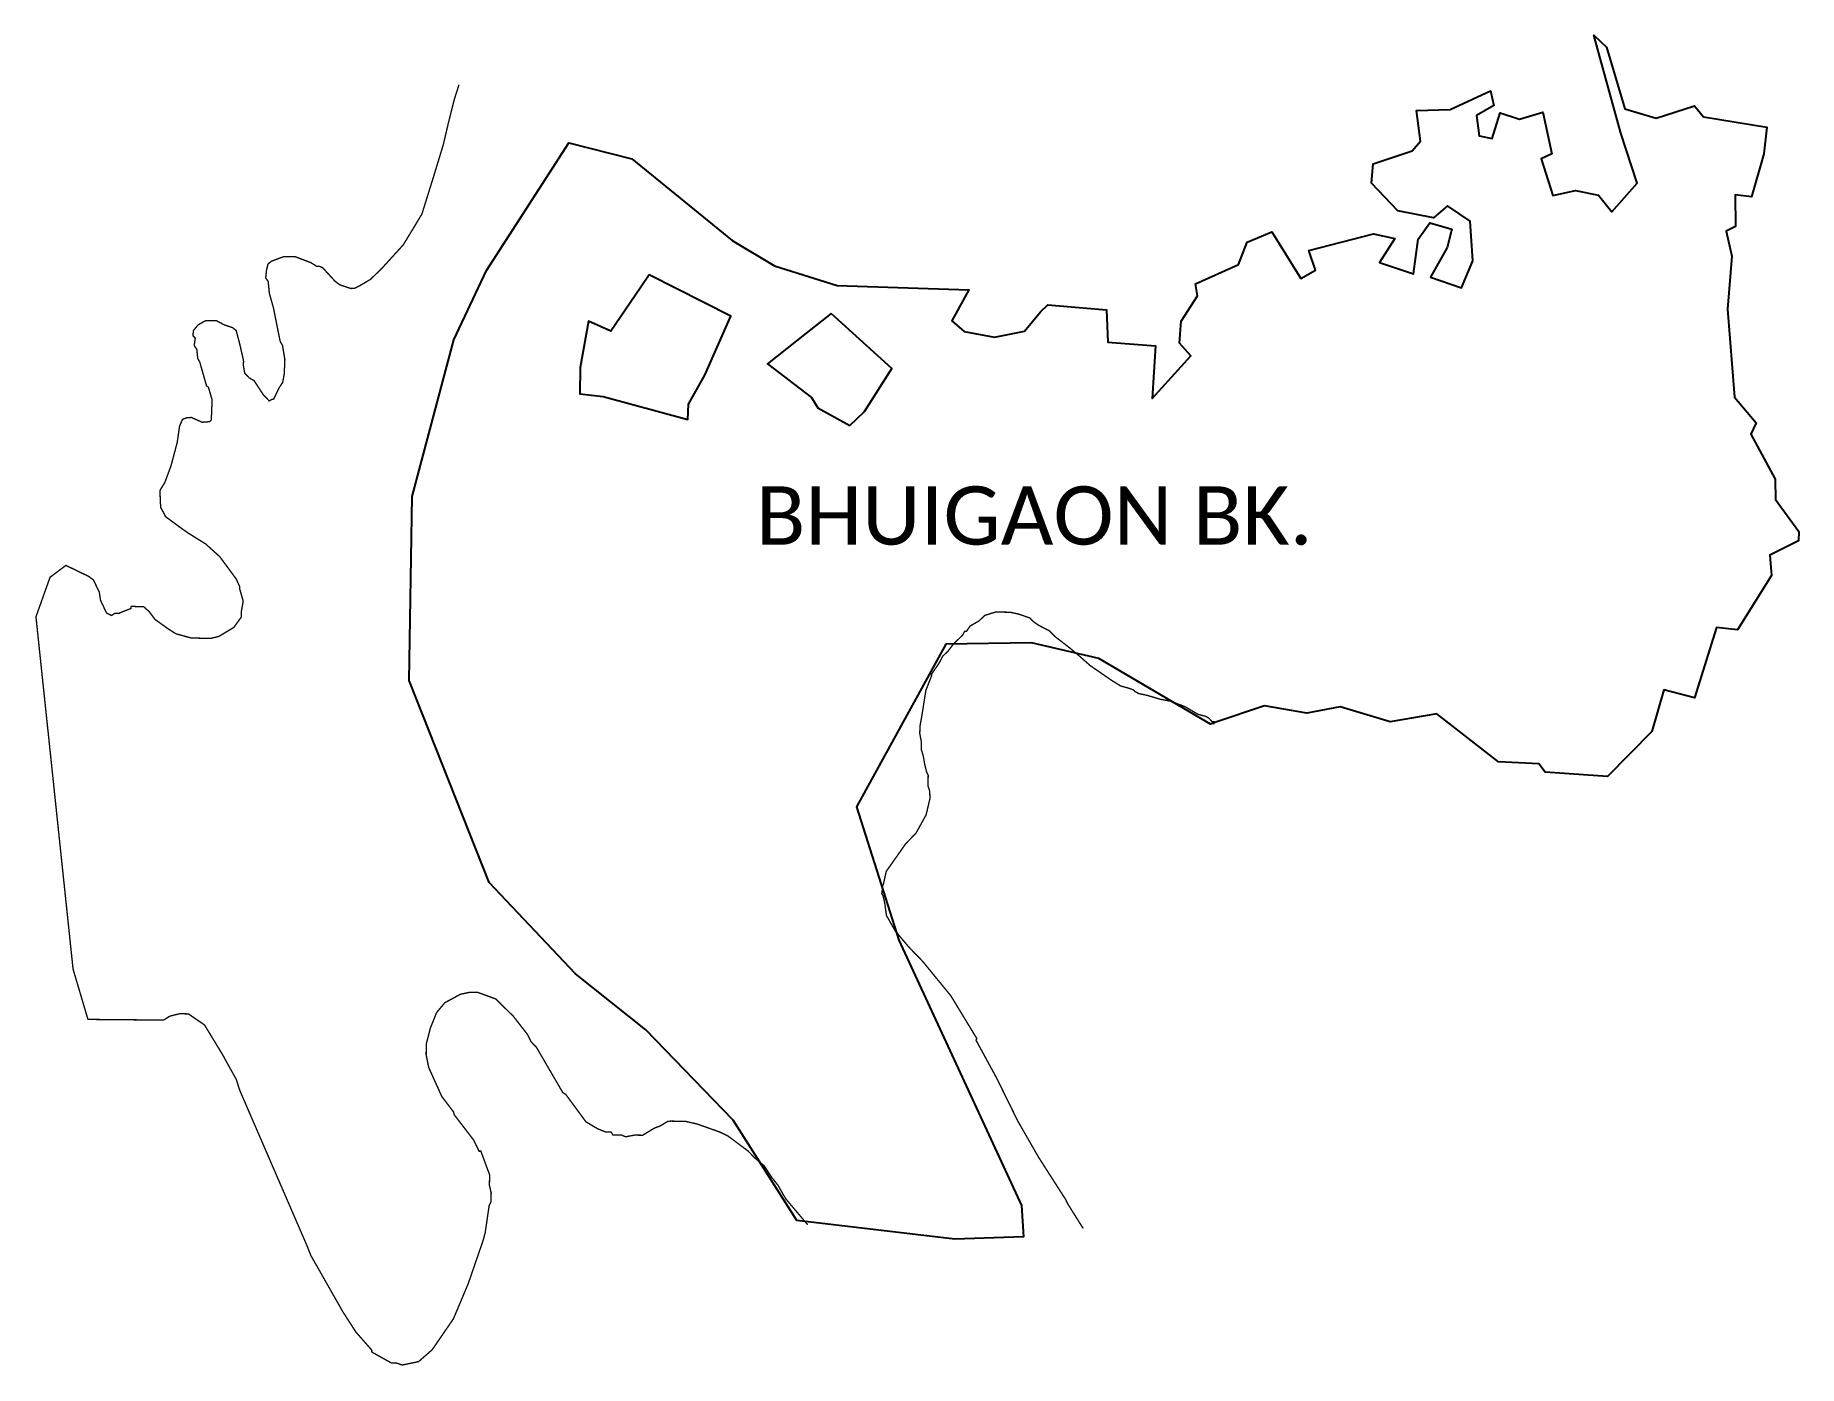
# Model space of a CAD drawing. Header units: metres. Extents: x 263651 to 267538, y 2142587 to 2145519.
import ezdxf

# ---------------------------------------------------------------- set-up
doc = ezdxf.new("R2010")
doc.units = ezdxf.units.M
for name, color, linetype in [('LOW TIDE LINE', 5, 'Continuous'), ('village', 3, 'Continuous'), ('VILLAGE NAME', 250, 'Continuous')]:
    doc.layers.add(name, color=color, linetype=linetype)
doc.styles.get("Standard").update_dxf_attribs({"font": 'simplex.shx'})

msp = doc.modelspace()

# ---------------------------------------------------------------- linework, layer by layer
at = {"layer": 'LOW TIDE LINE', "lineweight": 18, "const_width": 3}
for points in [[(265353.6, 2142897.8), (265348.3, 2142903.8), (265305.4, 2142954.5), (265288.2, 2142984.4), (265273.1, 2143003.8), (265257.5, 2143027.9), (265237.8, 2143044.1), (265222.1, 2143060.2), (265178.7, 2143092.6), (265159.7, 2143102), (265109.5, 2143119.8), (265083.7, 2143125.6), (265051.9, 2143126), (265045.3, 2143125.6), (265027.8, 2143115.1), (265015.8, 2143110.6), (264989.9, 2143095), (264971.9, 2143095.2), (264952, 2143091.5), (264942.7, 2143095.6), (264924.2, 2143095.8), (264920.3, 2143101.8), (264908.3, 2143102), (264890.8, 2143109.1), (264864.9, 2143124.4), (264820.1, 2143185.3), (264814, 2143188.7), (264755.6, 2143289), (264743.8, 2143301.1), (264736, 2143317.1), (264704.7, 2143357.3), (264666.2, 2143395.2), (264625.8, 2143410), (264609.9, 2143410.2), (264588.2, 2143405.6), (264553.9, 2143387), (264535.8, 2143365.4), (264522.3, 2143332), (264513, 2143296), (264512.7, 2143272.2), (264518.3, 2143244.3), (264547.3, 2143180.2), (264572.9, 2143146.6), (264574.6, 2143140.1), (264617.7, 2143083.8), (264629.3, 2143059.8), (264633.3, 2143059.8), (264652.5, 2143007.8), (264652.2, 2142983.9), (264656, 2142968), (264655.7, 2142948.1), (264651.6, 2142940.2), (264642.9, 2142880.6), (264638.8, 2142864.7), (264605.7, 2142768.5), (264572.9, 2142690.5), (264526.3, 2142622.5), (264496.1, 2142596), (264460.2, 2142588.5), (264448.3, 2142592.6), (264436.4, 2142592.8), (264392.9, 2142617.2), (264393, 2142621.2), (264357.7, 2142661.4), (264329.3, 2142705.6), (264258.5, 2142830.1), (264250.3, 2142851), (264101.9, 2143193.9), (264094.3, 2143217.9), (264063.2, 2143274), (264024.2, 2143338.1), (263988.7, 2143362.4), (263968.8, 2143362.7), (263946.9, 2143357), (263934.3, 2143348.7), (263767.4, 2143350.2), (263734.6, 2143460.9), (263652.8, 2144237.6), (263683.8, 2144324.6), (263718.9, 2144350.8), (263769.4, 2144326.3), (263779.4, 2144318.6), (263792.3, 2144292.1), (263795.1, 2144273.8), (263808.3, 2144245.9), (263819.2, 2144240.3), (263826.9, 2144245.3), (263835.1, 2144245.1), (263862.4, 2144256), (263862.7, 2144260.5), (263890.4, 2144259.6), (263902.1, 2144249.2), (263915.1, 2144231.8), (263943.9, 2144211.1), (263961.2, 2144200.1), (263994.8, 2144190.8), (264037.4, 2144189.9), (264055.5, 2144194.1), (264088.9, 2144214.2), (264105.3, 2144236.8), (264105.5, 2144249.3), (264109.5, 2144272.1), (264101.5, 2144299.9), (264101.5, 2144304.4), (264094.4, 2144320.4), (264057.9, 2144370), (264027, 2144397.9), (263988.1, 2144422.2), (263971.3, 2144434), (263938.1, 2144458.5), (263934.5, 2144466.3), (263927.6, 2144478.5), (263925.9, 2144515.8), (263936.9, 2144533.7), (263950.4, 2144570.2), (263964.2, 2144622.3), (263969.2, 2144657.5), (263975.7, 2144672.6), (263985.9, 2144676.4), (263995.2, 2144676.8), (264019.1, 2144666.3), (264035.5, 2144667.5), (264039.2, 2144671.2), (264041, 2144715.5), (264032.9, 2144743.2), (264028.5, 2144747.1), (264013.7, 2144799.2), (264009.3, 2144806.9), (264007.4, 2144826.4), (264001.6, 2144835.2), (264003.8, 2144851.9), (263999, 2144856.5), (263999.5, 2144867.8), (264010.1, 2144880.9), (264026.4, 2144890), (264050.4, 2144890.2), (264067.7, 2144880.9), (264085.7, 2144875), (264094.1, 2144868.4), (264102.6, 2144835.8), (264110.3, 2144801.3), (264109.9, 2144791.7), (264112.8, 2144774.6), (264122.5, 2144764.3), (264133.4, 2144758), (264153.9, 2144726.9), (264166.9, 2144713.2), (264172.6, 2144716.5), (264176.9, 2144717.5), (264188.2, 2144741.4), (264196.6, 2144754.2), (264200, 2144773.1), (264201.3, 2144804.1), (264196.1, 2144835.5), (264190.9, 2144844.9), (264175.9, 2144919.4), (264167.1, 2144950.4), (264164.6, 2144976.4), (264159.1, 2144984.3), (264160.8, 2145000.7), (264164.1, 2145015), (264171.5, 2145021.1), (264197.9, 2145030.9), (264224.2, 2145031.1), (264259, 2145017.8), (264271.6, 2145009.8), (264276.9, 2145010.2), (264284.8, 2145006.7), (264312, 2144977), (264321.8, 2144969.5), (264346.8, 2144961), (264354.5, 2144961.4), (264367.8, 2144968), (264390.1, 2144981.2), (264415.8, 2145006.2), (264462.7, 2145057.8), (264503.3, 2145125), (264527.3, 2145202), (264550.4, 2145277.7), (264563.1, 2145331.8), (264574.8, 2145378.1), (264585.1, 2145410.2)], [(266241.5, 2144002.4), (266249, 2144002.3), (266249.1, 2144006.3), (266245.1, 2144006.4), (266241.2, 2144010.4), (266237.3, 2144014.4), (266229.4, 2144018.5), (266213.5, 2144022.7), (266185.9, 2144039), (266154.3, 2144051.4), (266130.5, 2144055.8), (266102.8, 2144064.1), (266083, 2144068.4), (266075.1, 2144072.5), (266071.2, 2144076.5), (266059.3, 2144080.7), (266043.5, 2144084.9), (266023.8, 2144097.1), (266000.2, 2144113.4), (265976.6, 2144129.6), (265949.1, 2144153.9), (265929.5, 2144170.1), (265913.7, 2144182.3), (265898, 2144194.4), (265886.3, 2144206.5), (265862.6, 2144218.8), (265850.8, 2144226.9), (265842.9, 2144235), (265819.2, 2144243.3), (265799.4, 2144247.6), (265767.6, 2144248), (265743.6, 2144240.5), (265731.5, 2144228.7), (265711.5, 2144217.1), (265703.4, 2144205.3), (265699.4, 2144205.3), (265695.3, 2144197.4), (265675.1, 2144177.8), (265663, 2144162.1), (265650.9, 2144150.4), (265642.7, 2144134.6), (265626.4, 2144111), (265626.4, 2144107), (265614, 2144075.4), (265609.6, 2144047.6), (265605.2, 2144019.8), (265600.9, 2143996), (265600.6, 2143980.1), (265604.3, 2143960.2), (265604.1, 2143944.3), (265607.9, 2143932.3), (265611.5, 2143912.4), (265615.3, 2143896.4), (265619.1, 2143888.4), (265618.8, 2143864.5), (265622.6, 2143852.6), (265622.9, 2143836.6), (265614.5, 2143800.9), (265591.9, 2143760.2), (265569.9, 2143737.8), (265526.7, 2143676.5), (265521, 2143650.9), (265519, 2143645), (265516.8, 2143627.1), (265519.4, 2143623.1), (265523.1, 2143608), (265527.1, 2143579.2), (265539.3, 2143557.9), (265546.6, 2143545), (265577.4, 2143508.6), (265606.4, 2143478.7), (265669, 2143402.3), (265726.3, 2143308), (265724.4, 2143304.6), (265770.5, 2143219.8), (265816.7, 2143125.9), (265862.5, 2143046.2), (265921.9, 2142953.5), (265926.5, 2142943.9), (265960.8, 2142889.3)]]:
    msp.add_lwpolyline(points, dxfattribs=at)
at = {"layer": 'village', "color": 3}
for points in [[(267537.6, 2144425.6, 0), (267537.4, 2144405, 0), (267473.7, 2144373.7, 0), (267477.9, 2144328.4, 0), (267402.4, 2144208.7, 0), (267356.3, 2144213.6, 0), (267308.2, 2144058.6, 0), (267240.5, 2144076.4, 0), (267214.1, 2143984.9, 0), (267116.3, 2143885.6, 0), (266978.5, 2143894.9, 0), (266965.2, 2143913.8, 0), (266876.3, 2143917.7, 0), (266739.9, 2144023.5, 0), (266636.9, 2144005.9, 0), (266526.7, 2144039.3, 0), (266453.8, 2144024.8, 0), (266360.6, 2144041.2, 0), (266250.7, 2144004.3, 0), (266241.5, 2144001.1, 0), (265995.1, 2144145.4, 0), (265846.9, 2144180.2, 0), (265658.3, 2144177, 0), (265460.9, 2143818.8, 0), (265554.3, 2143525.2, 0), (265824.6, 2142939.8, 0), (265829, 2142870.9, 0), (265678.1, 2142866, 0), (265329.9, 2142906.8, 0), (265189.4, 2143128.2, 0), (264997.1, 2143327.3, 0), (264841.7, 2143450.8, 0), (264651.9, 2143651.7, 0), (264475, 2144097.4, 0), (264481.9, 2144503, 0), (264573.5, 2144847.8, 0), (264645.9, 2145000.7, 0), (264827.2, 2145282.1, 0), (264965.8, 2145246.9, 0), (265187.3, 2145067.2, 0), (265280.1, 2145011, 0), (265418.4, 2144967.7, 0), (265708.8, 2144957.8, 0), (265671.4, 2144890, 0), (265698.4, 2144866.3, 0), (265765.5, 2144853.6, 0), (265831.2, 2144867.1, 0), (265866.8, 2144909.7, 0), (265883.1, 2144925.2, 0), (266012.1, 2144914.3, 0), (266015.2, 2144842.8, 0), (266120.2, 2144834.6, 0), (266112.5, 2144718.8, 0), (266197.8, 2144812.4, 0), (266173, 2144840.7, 0), (266176.8, 2144889.2, 0), (266212.7, 2144944.6, 0), (266208.1, 2144971.6, 0), (266303, 2145013.8, 0), (266321.9, 2145063.1, 0), (266376.5, 2145086, 0), (266440.3, 2144983.4, 0), (266472.7, 2145001.8, 0), (266458.1, 2145044.9, 0), (266600.4, 2145081.3, 0), (266647.8, 2145071, 0), (266613.4, 2145018.6, 0), (266688.7, 2144993.7, 0), (266698.8, 2145069.5, 0), (266724.7, 2145106, 0), (266773, 2145092, 0), (266763.1, 2145051.1, 0), (266726.4, 2144985.7, 0), (266794.5, 2144962.2, 0), (266819.4, 2145022, 0), (266813.7, 2145109.5, 0), (266763.9, 2145143.4, 0), (266732.5, 2145117.1, 0), (266653.8, 2145132.1, 0), (266596.2, 2145193, 0), (266600.1, 2145235.5, 0), (266685.7, 2145264.3, 0), (266704.1, 2145286, 0), (266695.4, 2145353.5, 0), (266769.3, 2145355.2, 0), (266858.5, 2145397, 0), (266865.9, 2145364.5, 0), (266827.4, 2145342, 0), (266833.1, 2145297.6, 0), (266861.7, 2145292, 0), (266879.9, 2145348.5, 0), (266922.6, 2145334.5, 0), (266973.7, 2145349.6, 0), (266993.8, 2145257.9, 0), (266969.8, 2145246.5, 0), (266995.9, 2145166, 0), (267045.5, 2145177.4, 0), (267096.5, 2145166.8, 0), (267126, 2145130.2, 0), (267181.4, 2145193.5, 0), (267145.8, 2145303.5, 0), (267086.3, 2145519.1, 0), (267114.3, 2145492.8, 0), (267154.6, 2145357.1, 0), (267223.5, 2145336.1, 0), (267307.9, 2145363.6, 0), (267328.1, 2145339.3, 0), (267467.2, 2145316.8, 0), (267460.5, 2145257.9, 0), (267433.7, 2145163, 0), (267397.3, 2145167.3, 0), (267398.4, 2145097.4, 0), (267377.7, 2145087.5, 0), (267390.5, 2145032.3, 0), (267380.6, 2144915.5, 0), (267396.2, 2144721.7, 0), (267443.7, 2144665.2, 0), (267432.1, 2144640.3, 0), (267486, 2144540.8, 0), (267486.1, 2144496.1, 0)], [(265004.1, 2144990.9, 0), (264984.4, 2144961.9, 0), (264919.8, 2144867, 0), (264870.8, 2144888.7, 0), (264852.3, 2144787.3, 0), (264851.5, 2144729.1, 0), (264903, 2144723.1, 0), (265089.3, 2144672.6, 0), (265091.1, 2144706.3, 0), (265126.8, 2144769.7, 0), (265184.4, 2144900.1, 0)], [(265405.4, 2144905.7, 0), (265350.3, 2144862.3, 0), (265265.2, 2144795.1, 0), (265362, 2144720.9, 0), (265375.7, 2144698.3, 0), (265446.2, 2144659, 0), (265479.1, 2144689.7, 0), (265539.3, 2144784.7, 0)]]:
    msp.add_polyline3d(points, close=True, dxfattribs=at)

# ---------------------------------------------------------------- texts
at = {"layer": 'VILLAGE NAME', "insert": (265239.4, 2144525.1), "char_height": 128.647, "attachment_point": 1}
msp.add_mtext_dynamic_manual_height_columns('{\\fCalibri|b0|i0|c0|p34;BHUIGAON BK.}', width=1812.611, gutter_width=643.2, heights=[0], dxfattribs=at)

doc.saveas('drawing.dxf')
